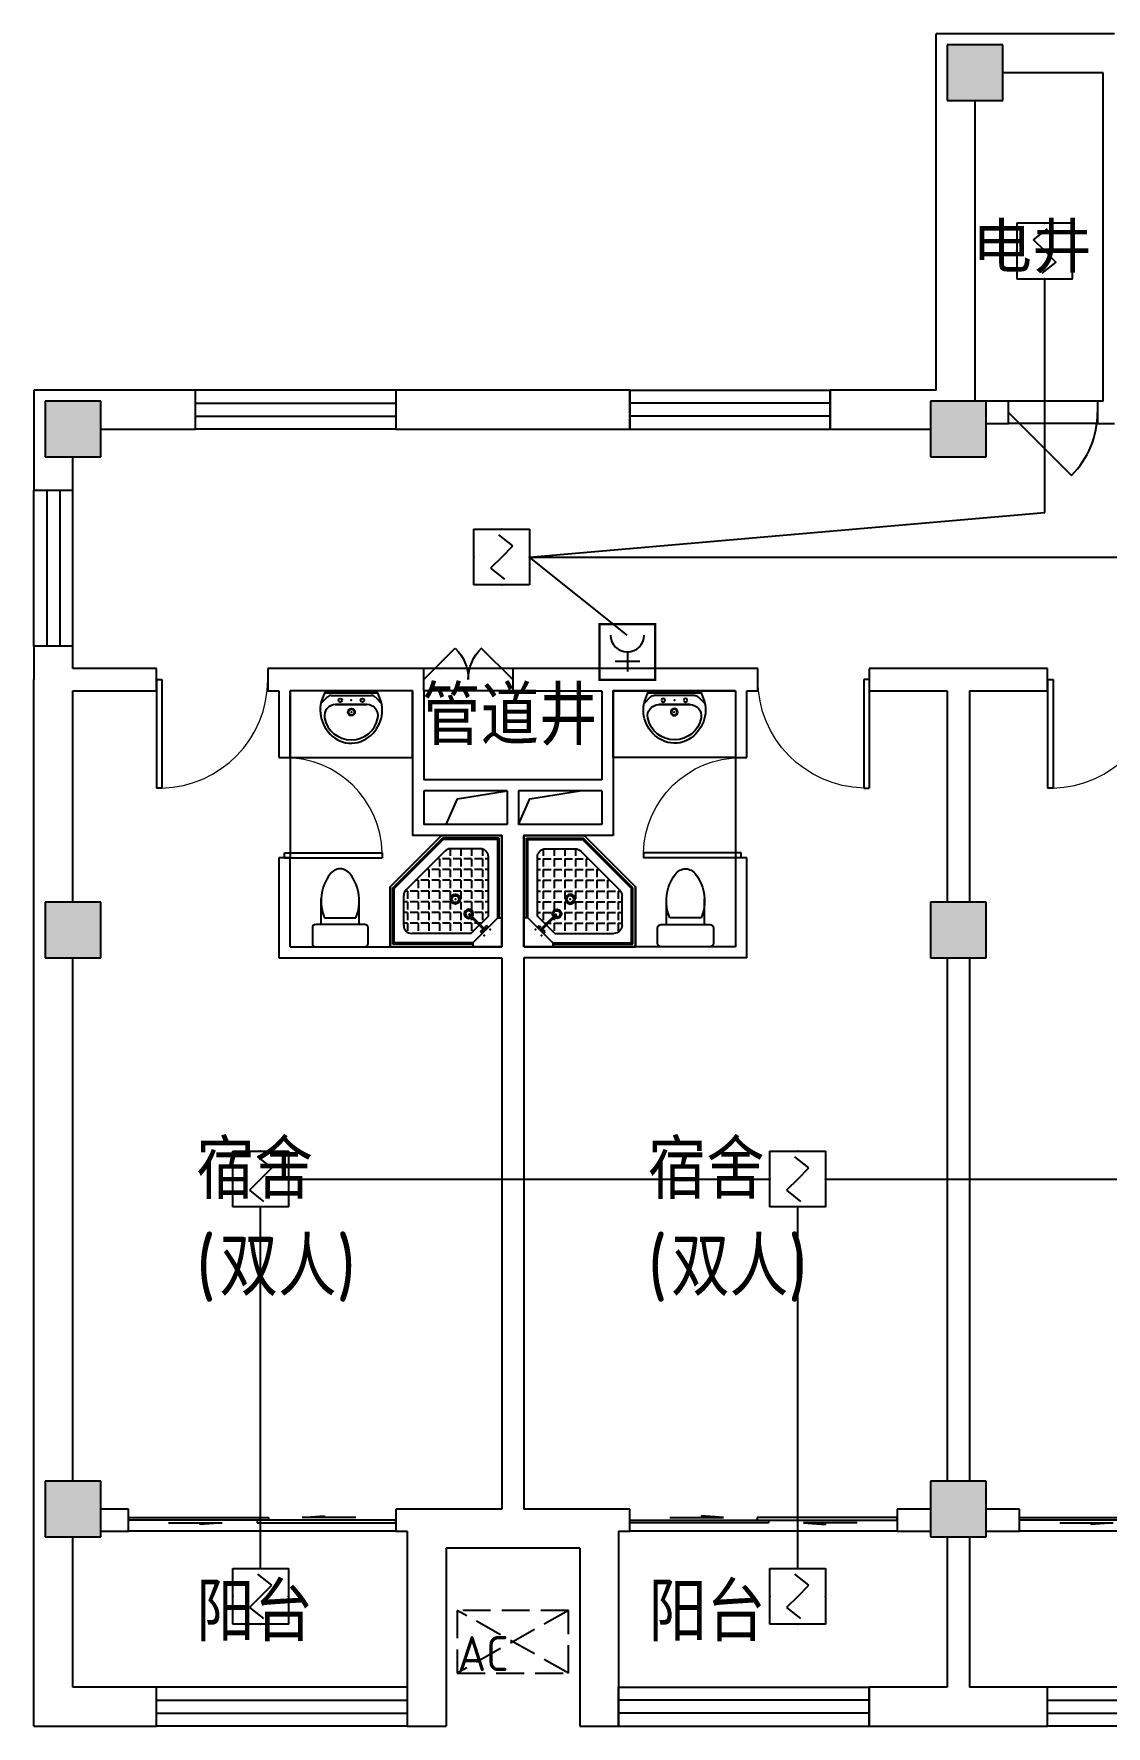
# Model space of a CAD drawing. Extents: x 1725663 to 4653551, y -550461 to 248782.
# Drawn here: x 2286143 to 2295769, y -387154 to -371954 of the extents above; entities that cross this region are included whole.
import ezdxf
from ezdxf.enums import TextEntityAlignment as Align

# ---------------------------------------------------------------- set-up
doc = ezdxf.new("R2010")
doc.units = 0
doc.header["$LTSCALE"] = 1000
doc.linetypes.add('DASH', pattern=[0.35, 0.25, -0.1])
for name, color, linetype in [('0-底图', 7, 'Continuous'), ('CLAYER', 7, 'Continuous'), ('COLUMN', 255, 'Continuous'), ('DOOR_FIRE', 4, 'Continuous'), ('EQUIP-消防', 3, 'Continuous'), ('PUB_HATCH', 8, 'Continuous'), ('PUB_TEXT', 7, 'Continuous'), ('WALL', 2, 'Continuous'), ('WINDOW', 4, 'Continuous'), ('WIRE-消防', 1, 'Continuous'), ('WP_F', 1, 'Continuous'), ('洁具', 213, 'Continuous'), ('空调外机', 211, 'Continuous')]:
    doc.layers.add(name, color=color, linetype=linetype)
doc.styles.add('HZ', font='rs.shx', dxfattribs={"width": 0.8, "bigfont": 'hztxt.shx'})
doc.styles.get("Standard").update_dxf_attribs({"font": 'geniso.shx', "bigfont": 'hztxt.shx'})
doc.styles.add('黑体', font='')
doc.styles.get('黑体').set_extended_font_data('SimHei')

# ---------------------------------------------------------------- blocks, each defined once
blk = doc.blocks.new('$equip$00002656')
for p, q in [((-0.5, 1), (-0.5, 0)), ((0.5, 1), (-0.5, 1)), ((0.5, 0), (0.5, 1)), ((-0.219, 0.331), (0.222, 0.331)), ((0, 0.5), (0, 0.15)), ((-0.5, 0), (0.5, 0))]:
    blk.add_line(p, q)
at = {"const_width": 0.04}
blk.add_lwpolyline([(-0.5, 1), (0.5, 1), (0.5, 0), (-0.5, 0), (-0.5, 1), (0.5, 1)], dxfattribs=at)
blk.add_arc((0, 0.8), 0.3, 180, 0)
for p in [(0, 1), (-0.5, 0.5), (0.5, 0.5), (0, 0)]:
    blk.add_point(p)
at = {"color": 7, "flags": 1}
for tag, height, p in [('B', 0.4, (0.762, 0.292)), ('A', 0.00002, (0, 0))]:
    blk.add_attdef(tag, text='', height=height, dxfattribs=at).set_placement(p, align=Align.MIDDLE_CENTER)
blk = doc.blocks.new('A$C29581A72')
at = {"layer": 'EQUIP-消防', "xscale": 500, "yscale": 500, "zscale": 500}
blk.add_blockref('$equip$00002656', (358, 98), dxfattribs=at)
at = {"style": 'HZ', "flags": 1}
for tag in ['WHAT', 'SPEC', 'UNIT']:
    blk.add_attdef(tag, (375, 0), '', height=0.001, dxfattribs=at)
blk = doc.blocks.new('$Equip$00002649')
for p, q in [((-0.5, 0.5), (-0.5, -0.5)), ((0.5, 0.5), (-0.5, 0.5)), ((-0.2, 0.2), (0.05, 0.4)), ((0.5, -0.5), (0.5, 0.5)), ((0, 0), (-0.2, 0.2)), ((0, 0), (0.2, -0.2)), ((0.2, -0.2), (-0.05, -0.4)), ((-0.5, -0.5), (0.5, -0.5))]:
    blk.add_line(p, q)
at = {"const_width": 0.02}
blk.add_lwpolyline([(-0.5, 0.5), (0.5, 0.5), (0.5, -0.5), (-0.5, -0.5), (-0.5, 0.5), (0.5, 0.5)], dxfattribs=at)
for p in [(0, 0.5), (-0.5, 0), (0.5, 0), (0, -0.5)]:
    blk.add_point(p)
at = {"color": 7, "flags": 1}
for tag, height, p in [('A', 0.00002, (0, 0)), ('B', 0.4, (0.762, -0.208))]:
    blk.add_attdef(tag, text='', height=height, dxfattribs=at).set_placement(p, align=Align.MIDDLE_CENTER)
blk = doc.blocks.new('1F平面-CAD导入_dwg_Drawing4_t3_dwg_$plan$00001613-474159-1F-927810-1F')
at = {"layer": '洁具'}
for p, q in [((-200, 170), (-430, 170)), ((-30, 250), (-170, 250)), ((-260, -140), (-260, 140)), ((-200, -170), (-200, -220)), ((-170, -250), (-30, -250))]:
    blk.add_line(p, q, dxfattribs=at)
for points in [[(-200, 220), (-200, 170), (-200, -170), (-430, -170)], [(0, -220), (0, 220)]]:
    blk.add_lwpolyline(points, dxfattribs=at)
for centre, radius, start, end in [((-413, -227), 398, 67.4505, 126.6381), ((-170, 220), 30, 90, 180), ((-30, 220), 30, 0, 90), ((-590, 0), 110, 123.4509, 236.5491), ((-413, 227), 398, 233.3619, 292.5495), ((-170, -220), 30, 180, 270), ((-30, -220), 30, 270, 0)]:
    blk.add_arc(centre, radius, start, end, dxfattribs=at)
blk = doc.blocks.new('$lvtry$00000169')
at = {"color": 0}
for p, q in [((259, -36), (259, 0)), ((259, -36), (36, -259)), ((276, -120), (120, -276)), ((144, -151), (291, -298)), ((151, -144), (298, -291)), ((259, -24), (976, -24)), ((259, -36), (964, -36)), ((270, -213), (270, -143)), ((276, -120), (808, -120)), ((366, -213), (366, -143)), ((462, -213), (462, -143)), ((558, -213), (558, -143)), ((655, -213), (655, -143)), ((751, -213), (751, -143)), ((847, -213), (847, -143)), ((964, -36), (976, -24)), ((964, -36), (964, -525)), ((976, -24), (976, -530)), ((36, -259), (0, -259)), ((24, -259), (24, -976)), ((36, -259), (36, -964)), ((120, -276), (120, -808)), ((173, -309), (173, -239)), ((183, -213), (205, -213)), ((220, -213), (243, -213)), ((270, -213), (340, -213)), ((270, -263), (270, -239)), ((366, -213), (436, -213)), ((366, -309), (366, -239)), ((462, -213), (532, -213)), ((462, -309), (462, -239)), ((558, -213), (628, -213)), ((558, -309), (558, -239)), ((655, -213), (725, -213)), ((655, -309), (655, -239)), ((751, -213), (821, -213)), ((751, -309), (751, -239)), ((847, -213), (880, -213)), ((847, -309), (847, -239)), ((880, -192), (880, -460)), ((120, -309), (147, -309)), ((120, -405), (147, -405)), ((173, -309), (243, -309)), ((173, -405), (173, -335)), ((173, -405), (243, -405)), ((173, -501), (173, -431)), ((270, -405), (270, -335)), ((270, -405), (340, -405)), ((270, -501), (270, -431)), ((334, -309), (340, -309)), ((366, -309), (436, -309)), ((366, -405), (366, -335)), ((366, -405), (379, -405)), ((366, -501), (366, -431)), ((462, -309), (532, -309)), ((462, -405), (462, -335)), ((462, -405), (532, -405)), ((462, -501), (462, -431)), ((558, -309), (628, -309)), ((558, -405), (558, -335)), ((558, -405), (628, -405)), ((558, -501), (558, -431)), ((655, -309), (725, -309)), ((655, -405), (655, -335)), ((655, -405), (725, -405)), ((655, -501), (655, -431)), ((751, -309), (821, -309)), ((751, -405), (751, -335)), ((751, -405), (821, -405)), ((751, -501), (751, -431)), ((847, -309), (880, -309)), ((847, -405), (847, -335)), ((847, -405), (880, -405)), ((847, -501), (847, -431)), ((120, -501), (147, -501)), ((120, -598), (147, -598)), ((173, -501), (243, -501)), ((173, -598), (173, -528)), ((173, -598), (243, -598)), ((270, -501), (340, -501)), ((270, -598), (270, -528)), ((270, -598), (340, -598)), ((366, -501), (436, -501)), ((366, -598), (366, -528)), ((366, -598), (436, -598)), ((462, -501), (532, -501)), ((462, -598), (462, -528)), ((462, -598), (532, -598)), ((859, -511), (511, -859)), ((964, -525), (525, -964)), ((976, -530), (530, -976)), ((558, -501), (628, -501)), ((558, -598), (558, -528)), ((558, -598), (628, -598)), ((655, -501), (725, -501)), ((655, -598), (655, -528)), ((655, -598), (725, -598)), ((751, -501), (821, -501)), ((751, -598), (751, -528)), ((751, -598), (773, -598)), ((847, -501), (867, -501)), ((964, -525), (976, -530)), ((120, -694), (147, -694)), ((173, -694), (173, -624)), ((173, -694), (243, -694)), ((173, -790), (173, -720)), ((270, -694), (270, -624)), ((270, -694), (340, -694)), ((270, -790), (270, -720)), ((366, -694), (366, -624)), ((366, -694), (436, -694)), ((366, -790), (366, -720)), ((462, -694), (462, -624)), ((462, -694), (532, -694)), ((462, -790), (462, -720)), ((558, -694), (558, -624)), ((558, -694), (628, -694)), ((558, -790), (558, -720)), ((655, -694), (655, -624)), ((655, -694), (676, -694)), ((120, -790), (147, -790)), ((173, -790), (243, -790)), ((173, -878), (173, -816)), ((192, -880), (460, -880)), ((270, -790), (340, -790)), ((270, -880), (270, -816)), ((366, -790), (436, -790)), ((366, -880), (366, -816)), ((462, -790), (532, -790)), ((462, -880), (462, -816)), ((558, -790), (580, -790)), ((36, -964), (24, -976)), ((24, -976), (530, -976)), ((36, -964), (525, -964)), ((525, -964), (530, -976))]:
    blk.add_line(p, q, dxfattribs=at)
blk.add_lwpolyline([(0, 0), (0, -1000), (540, -1000), (1000, -540), (1000, 0)], close=True)
for points in [[(0, 0), (0, -1000)], [(0, 0), (1000, 0)], [(1000, 0), (1000, -540)], [(190, -136), (178, -148), (162, -132), (174, -121)], [(136, -190), (148, -178), (132, -162), (121, -174)], [(1000, -540), (540, -1000)], [(0, -1000), (540, -1000)]]:
    blk.add_lwpolyline(points, close=True, dxfattribs=at)
for radius in [43.8, 31.1]:
    blk.add_circle((416, -428), radius, dxfattribs=at)
for centre, radius, start, end in [((808, -192), 72, 0, 90), ((296, -296), 40.6, 142.583, 128.4197), ((296, -296), 28.6, 145.828, 125.6599), ((808, -460), 72, 315, 0), ((192, -808), 72, 180, 270), ((460, -808), 72, 270, 315)]:
    blk.add_arc(centre, radius, start, end, dxfattribs=at)
for p in [(156, -102, 0), (103, -156, 0), (416, -428, 0)]:
    blk.add_point(p, dxfattribs=at)
blk = doc.blocks.new('$lvtry$00000178')
at = {"color": 0}
for p, q in [((-238, 0), (238, 0)), ((-214, -36), (-272, -91)), ((-180, -23), (180, -23)), ((-142, -105), (140, -105)), ((140, -105), (-142, -105)), ((216, -37), (268, -91))]:
    blk.add_line(p, q, dxfattribs=at)
blk.add_lwpolyline([(-104, -430, 0.224698), (110, -425, 0.348046), (269, -79), (239, 0), (-241, 0), (-271, -79, 0.356844)], format="xyb", close=True, dxfattribs=at)
for centre, radius in [((-100, -65), 16.3), ((1, -172), 31.6), ((100, -65), 16.3)]:
    blk.add_circle(centre, radius, dxfattribs=at)
at = {"color": 0, "lineweight": 13}
blk.add_circle((1, -172), 23, dxfattribs=at)
at = {"color": 0}
for centre, radius, start, end in [((-142, -205), 100, 90, 190.5602), ((-180, -73), 50, 90, 133.181), ((140, -205), 100, 349.4398, 90), ((180, -73), 50, 44.5607, 90), ((-1, -179), 243, 190.5602, 349.4398)]:
    blk.add_arc(centre, radius, start, end, dxfattribs=at)
for p in [(0, -65), (1, -172)]:
    blk.add_point(p, dxfattribs=at)
blk = doc.blocks.new('A$C70365C93')
at = {"layer": '洁具'}
blk.add_lwpolyline([(-1900, 2300), (-1900, 1700), (-800, 1700), (-800, 2300)], close=True, dxfattribs=at)
blk.add_blockref('$lvtry$00000178', (-1350, 2280), dxfattribs=at)
at = {"layer": '洁具', "rotation": 180}
blk.add_blockref('$lvtry$00000169', (0, 0), dxfattribs=at)
at = {"layer": '洁具', "extrusion": (0, 0, -1), "xscale": -1, "zscale": -1, "rotation": 90}
blk.add_blockref('1F平面-CAD导入_dwg_Drawing4_t3_dwg_$plan$00001613-474159-1F-927810-1F', (1450, 0), dxfattribs=at)
blk = doc.blocks.new('A$Cf5a72a1b')
at = {"layer": '空调外机', "linetype": 'DASH'}
for p, q in [((1000, 563), (0, 0)), ((1000, 0), (0, 563))]:
    blk.add_line(p, q, dxfattribs=at)
blk.add_lwpolyline([(1000, 563), (0, 563), (0, 0), (1000, 0)], close=True, dxfattribs=at)
at = {"layer": 'PUB_TEXT'}
blk.add_text('AC', height=315, dxfattribs=at).set_placement((5, 18))
blk = doc.blocks.new('$DorLib2D$00000131')
at = {"color": 0, "linetype": 'Continuous'}
for p, q in [((0.15, 0.125), (0.2319, 0.1973)), ((0.2319, 0.1973), (0.2319, 0.125)), ((-0.5, 0.125), (-0.5, 0)), ((0.0192, 0.125), (-0.5, 0.125)), ((0.0192, 0), (0.0192, 0.125)), ((0.35, 0.125), (0.15, 0.125)), ((-0.5, 0), (0.0192, 0)), ((-0.024, 0), (0.5, 0)), ((-0.024, -0.125), (-0.024, 0)), ((0.5, 0), (0.5, -0.125)), ((-0.35, -0.125), (-0.15, -0.125)), ((-0.2319, -0.1973), (-0.2319, -0.125)), ((-0.15, -0.125), (-0.2319, -0.1973)), ((0.5, -0.125), (-0.024, -0.125))]:
    blk.add_line(p, q, dxfattribs=at)
blk = doc.blocks.new('$WINLIB2D$00000001')
at = {"color": 0}
for points in [[(-0.5, 0.5), (-0.5, -0.5)], [(-0.5, 0.5), (0.5, 0.5)], [(0.5, -0.5), (0.5, 0.5)], [(0.5, 0.1667), (-0.5, 0.1667)], [(0.5, -0.1667), (-0.5, -0.1667)], [(-0.5, -0.5), (0.5, -0.5)]]:
    blk.add_lwpolyline(points, dxfattribs=at)
blk = doc.blocks.new('$DorLib2D$00000114')
at = {"color": 0}
blk.add_line((0.5, 0), (-0.207, 0.707), dxfattribs=at)
blk.add_arc((0.5, 0), 1, 135, 180, dxfattribs=at)
blk = doc.blocks.new('$DorLib2D$00000116')
at = {"color": 0}
for p, q in [((-0.5, 0), (-0.146, 0.354)), ((0.5, 0), (0.146, 0.354))]:
    blk.add_line(p, q, dxfattribs=at)
for centre, start, end in [((-0.5, 0), 0, 45), ((0.5, 0), 135, 180)]:
    blk.add_arc(centre, 0.5, start, end, dxfattribs=at)
blk = doc.blocks.new('$DorLib2D$00000001')
for p, q in [((0.45, 0.975), (0.5, 0.975)), ((0.45, 0), (0.45, 0.975)), ((0.5, 0), (0.5, 0.975)), ((0.5, 0), (0.45, 0))]:
    blk.add_line(p, q)
at = {"lineweight": 13}
blk.add_arc((0.475, 0), 0.975, 91.4693, 180, dxfattribs=at)
blk = doc.blocks.new('ugjhk')
at = {"layer": 'PUB_HATCH'}
for points in [[(1505207, -290920.8), (1505207, -291420.8), (1505707, -291420.8), (1505707, -290920.8)], [(1497107, -294620.8), (1497607, -294620.8), (1497607, -294120.8), (1497107, -294120.8)], [(1505057, -294620.8), (1505557, -294620.8), (1505557, -294120.8), (1505057, -294120.8)], [(1497107, -299120.8), (1497607, -299120.8), (1497607, -298620.8), (1497107, -298620.8)], [(1505057, -299120.8), (1505557, -299120.8), (1505557, -298620.8), (1505057, -298620.8)], [(1497107, -304320.8), (1497607, -304320.8), (1497607, -303820.8), (1497107, -303820.8)], [(1505057, -304320.8), (1505557, -304320.8), (1505557, -303820.8), (1505057, -303820.8)]]:
    blk.add_hatch(color=256, dxfattribs=at).paths.add_polyline_path(points)
for points in [[(1500707, -297920.8), (1500810.6, -297690.5), (1501257, -297620.8)], [(1501357, -297920.8), (1501460.6, -297690.5), (1501907, -297620.8)]]:
    blk.add_lwpolyline(points)
at = {"layer": 'COLUMN'}
for p, q in [((1505207, -290920.8), (1505207, -291420.8)), ((1505707, -290920.8), (1505207, -290920.8)), ((1505707, -291420.8), (1505707, -290920.8)), ((1505207, -291420.8), (1505707, -291420.8)), ((1497607, -294120.8), (1497107, -294120.8)), ((1497107, -294120.8), (1497107, -294620.8)), ((1497607, -294620.8), (1497607, -294120.8)), ((1505557, -294120.8), (1505057, -294120.8)), ((1505057, -294120.8), (1505057, -294620.8)), ((1505557, -294620.8), (1505557, -294120.8)), ((1497107, -294620.8), (1497607, -294620.8)), ((1505057, -294620.8), (1505557, -294620.8)), ((1497607, -298620.8), (1497107, -298620.8)), ((1497107, -298620.8), (1497107, -299120.8)), ((1497607, -299120.8), (1497607, -298620.8)), ((1505557, -298620.8), (1505057, -298620.8)), ((1505057, -298620.8), (1505057, -299120.8)), ((1505557, -299120.8), (1505557, -298620.8)), ((1497107, -299120.8), (1497607, -299120.8)), ((1505057, -299120.8), (1505557, -299120.8)), ((1497607, -303820.8), (1497107, -303820.8)), ((1497107, -303820.8), (1497107, -304320.8)), ((1497607, -304320.8), (1497607, -303820.8)), ((1505557, -303820.8), (1505057, -303820.8)), ((1505057, -303820.8), (1505057, -304320.8)), ((1505557, -304320.8), (1505557, -303820.8)), ((1497107, -304320.8), (1497607, -304320.8)), ((1505057, -304320.8), (1505557, -304320.8))]:
    blk.add_line(p, q, dxfattribs=at)
at = {"layer": 'DOOR_FIRE'}
for p, q in [((1506557, -294120.8, 100), (1505757, -294120.8, 100)), ((1506557, -294320.8, 100), (1505757, -294320.8, 100)), ((1501307, -296520.8), (1500507, -296520.8)), ((1501307, -296720.8), (1500507, -296720.8))]:
    blk.add_line(p, q, dxfattribs=at)
at = {"layer": 'WALL'}
for p, q in [((1506707, -290820.8), (1505107, -290820.8)), ((1505107, -294020.8), (1505107, -290820.8)), ((1506607, -291170.8), (1505707, -291170.8)), ((1506607, -294120.8), (1506607, -291170.8)), ((1505457, -294120.8), (1505457, -291420.8)), ((1497007, -294020.8), (1497007, -294920.8)), ((1498457, -294020.8), (1497007, -294020.8)), ((1498457, -294370.8), (1498457, -294020.8)), ((1502357, -294020.8), (1500257, -294020.8)), ((1500257, -294020.8), (1500257, -294370.8)), ((1502357, -294370.8), (1502357, -294020.8)), ((1505107, -294020.8), (1504157, -294020.8)), ((1504157, -294020.8), (1504157, -294370.8)), ((1505757, -294120.8), (1505557, -294120.8)), ((1505757, -294320.8), (1505757, -294120.8)), ((1506607, -294120.8), (1506557, -294120.8)), ((1506557, -294120.8), (1506557, -294320.8)), ((1497607, -294370.8), (1498457, -294370.8)), ((1500257, -294370.8), (1502357, -294370.8)), ((1504157, -294370.8), (1505057, -294370.8)), ((1505557, -294320.8), (1505757, -294320.8)), ((1506557, -294320.8), (1506707, -294320.8)), ((1497357, -294920.8), (1497357, -294620.8)), ((1497007, -294920.8), (1497357, -294920.8)), ((1497357, -296320.8), (1497007, -296320.8)), ((1497007, -296320.8), (1497007, -296620.8)), ((1497357, -296520.8), (1497357, -296320.8)), ((1498107, -296520.8), (1497357, -296520.8)), ((1498107, -296720.8), (1498107, -296520.8)), ((1499207, -296520.8), (1499107, -296520.8)), ((1499107, -296520.8), (1499107, -296720.8)), ((1500407, -296520.8), (1499207, -296520.8)), ((1500507, -296520.8), (1500407, -296520.8)), ((1500507, -296720.8), (1500507, -296520.8)), ((1502207, -296520.8), (1501307, -296520.8)), ((1501307, -296520.8), (1501307, -296720.8)), ((1503407, -296520.8), (1502207, -296520.8)), ((1503507, -296520.8), (1503407, -296520.8)), ((1503507, -296720.8), (1503507, -296520.8)), ((1505307, -296520.8), (1504507, -296520.8)), ((1504507, -296520.8), (1504507, -296720.8)), ((1506107, -296520.8), (1505307, -296520.8)), ((1506107, -296720.8), (1506107, -296520.8)), ((1497007, -298870.8), (1497007, -296620.8)), ((1497357, -298620.8), (1497357, -296720.8)), ((1497357, -296720.8), (1498107, -296720.8)), ((1499107, -296720.8), (1499207, -296720.8)), ((1499207, -296720.8), (1499207, -297320.8)), ((1500407, -296720.8), (1499307, -296720.8)), ((1499307, -297320.8), (1499307, -296720.8)), ((1500407, -296720.8), (1500407, -297520.8)), ((1500507, -296720.8), (1500507, -297520.8)), ((1501307, -296720.8), (1502107, -296720.8)), ((1502107, -296720.8), (1502107, -297520.8)), ((1503307, -296720.8), (1502207, -296720.8)), ((1502207, -296720.8), (1502207, -297520.8)), ((1503307, -296720.8), (1503307, -297320.8)), ((1503407, -297320.8), (1503407, -296720.8)), ((1503407, -296720.8), (1503507, -296720.8)), ((1504507, -296720.8), (1505207, -296720.8)), ((1505207, -296720.8), (1505207, -298620.8)), ((1505407, -296720.8), (1506107, -296720.8)), ((1505407, -296720.8), (1505407, -298620.8)), ((1499207, -297320.8), (1499307, -297320.8)), ((1503307, -297320.8), (1503407, -297320.8)), ((1500407, -297520.8), (1500407, -298020.8)), ((1501307, -297520.8), (1500507, -297520.8)), ((1502107, -297520.8), (1501307, -297520.8)), ((1502207, -297520.8), (1502207, -298020.8)), ((1501257, -297620.8), (1500507, -297620.8)), ((1500507, -297620.8), (1500507, -297920.8)), ((1501257, -297620.8), (1501257, -297920.8)), ((1502107, -297620.8), (1501357, -297620.8)), ((1501357, -297620.8), (1501357, -297920.8)), ((1502107, -297620.8), (1502107, -297920.8)), ((1501207, -298020.8), (1500407, -298020.8)), ((1501257, -297920.8), (1500507, -297920.8)), ((1501207, -298020.8), (1501207, -299020.8)), ((1502107, -297920.8), (1501357, -297920.8)), ((1501407, -298020.8), (1501407, -299020.8)), ((1502207, -298020.8), (1501407, -298020.8)), ((1499307, -298220.8), (1499207, -298220.8)), ((1499207, -298220.8), (1499207, -299120.8)), ((1499307, -299020.8), (1499307, -298220.8)), ((1503407, -298220.8), (1503307, -298220.8)), ((1503307, -298220.8), (1503307, -299020.8)), ((1503407, -299120.8), (1503407, -298220.8)), ((1497007, -304220.8), (1497007, -298870.8)), ((1497357, -303820.8), (1497357, -299120.8)), ((1499207, -299120.8), (1501207, -299120.8)), ((1499307, -299020.8), (1501207, -299020.8)), ((1501207, -299120.8), (1501207, -304070.8)), ((1503307, -299020.8), (1501407, -299020.8)), ((1503407, -299120.8), (1501407, -299120.8)), ((1501407, -299120.8), (1501407, -304070.8)), ((1505207, -299120.8), (1505207, -303820.8)), ((1505407, -299120.8), (1505407, -303820.8)), ((1497857, -304070.8), (1497607, -304070.8)), ((1497857, -304270.8), (1497857, -304070.8)), ((1500607, -304070.8), (1500257, -304070.8)), ((1500257, -304070.8), (1500257, -304270.8)), ((1501207, -304070.8), (1500607, -304070.8)), ((1502007, -304070.8), (1501407, -304070.8)), ((1502357, -304070.8), (1502007, -304070.8)), ((1502357, -304270.8), (1502357, -304070.8)), ((1505057, -304070.8), (1504757, -304070.8)), ((1504757, -304070.8), (1504757, -304270.8)), ((1505857, -304070.8), (1505557, -304070.8)), ((1505857, -304270.8), (1505857, -304070.8)), ((1497007, -306020.8), (1497007, -304220.8)), ((1497607, -304270.8), (1497857, -304270.8)), ((1500257, -304270.8), (1500357, -304270.8)), ((1500357, -304270.8), (1500357, -305670.8)), ((1502257, -304270.8), (1502257, -305670.8)), ((1502257, -304270.8), (1502357, -304270.8)), ((1504757, -304270.8), (1505057, -304270.8)), ((1505557, -304270.8), (1505857, -304270.8)), ((1497357, -305670.8), (1497357, -304320.8)), ((1501307, -304420.8), (1500707, -304420.8)), ((1500707, -304420.8), (1500707, -306020.8)), ((1501907, -304420.8), (1501307, -304420.8)), ((1501907, -304420.8), (1501907, -306020.8)), ((1505207, -304320.8), (1505207, -305670.8)), ((1505407, -304320.8), (1505407, -305670.8)), ((1498107, -305670.8), (1497357, -305670.8)), ((1498107, -306020.8), (1498107, -305670.8)), ((1500357, -305670.8), (1500357, -306020.8)), ((1502257, -306020.8), (1502257, -305670.8)), ((1505207, -305670.8), (1504507, -305670.8)), ((1504507, -305670.8), (1504507, -306020.8)), ((1506107, -305670.8), (1505407, -305670.8)), ((1506107, -306020.8), (1506107, -305670.8)), ((1497007, -306020.8), (1498107, -306020.8)), ((1500357, -306020.8), (1500707, -306020.8)), ((1501907, -306020.8), (1502257, -306020.8)), ((1504507, -306020.8), (1505307, -306020.8)), ((1505307, -306020.8), (1506107, -306020.8))]:
    blk.add_line(p, q, dxfattribs=at)
at = {"layer": 'WINDOW'}
for p, q in [((1499307, -297320.8), (1499307, -298220.8)), ((1503307, -297320.8), (1503307, -298220.8)), ((1500257, -304270.8), (1497857, -304270.8)), ((1504757, -304270.8), (1502357, -304270.8)), ((1508257, -304270.8), (1505857, -304270.8))]:
    blk.add_line(p, q, dxfattribs=at)
for name, p in [('A$C70365C93', (1501207, -299020.8)), ('A$Cf5a72a1b', (1500807.5, -305544.3))]:
    blk.add_blockref(name, p)
at = {"xscale": -1, "rotation": 359.9999999999999}
blk.add_blockref('A$C70365C93', (1501407, -299020.8), dxfattribs=at)
at = {"layer": 'DOOR_FIRE', "xscale": 800, "zscale": 200}
for name, p, yscale, rotation in [('$DorLib2D$00000114', (1506157, -294220.8), 800, 180), ('$DorLib2D$00000116', (1500907, -296620.8), -800, 179.9999999994664)]:
    blk.add_blockref(name, p, dxfattribs=dict(at, yscale=yscale, rotation=rotation))
at = {"layer": 'WINDOW'}
for name, p, xscale, yscale, zscale, rotation in [('$WINLIB2D$00000001', (1499357, -294195.8), 1800, -350, 1800, 180.0000000000004), ('$WINLIB2D$00000001', (1503257, -294195.8), -1800, -350, -1800, 180), ('$WINLIB2D$00000001', (1497182, -295620.8), 1400, -350, 1400, 89.99999999999444), ('$DorLib2D$00000001', (1499257, -297770.8), 900, 900, 900, 269.9999999994664), ('$DorLib2D$00000001', (1503357, -297770.8), 900, -900, 900, 269.9999999994664), ('$DorLib2D$00000131', (1499057, -304170.8), 2400, 200, 2400, 180), ('$DorLib2D$00000131', (1503557, -304170.8), -2400, 200, -2400, 180), ('$DorLib2D$00000131', (1507057, -304170.8), 2400, 200, 2400, 180), ('$WINLIB2D$00000001', (1499232, -305845.8), 2249.999999993481, -350, 2249.999999993481, 179.999999999999), ('$WINLIB2D$00000001', (1503382, -305845.8), -2249.999999993481, -350, -2249.999999993481, 180), ('$WINLIB2D$00000001', (1507232, -305845.8), 2249.999999993481, -350, 2249.999999993481, 180.000000000003)]:
    blk.add_blockref(name, p, dxfattribs=dict(at, xscale=xscale, yscale=yscale, zscale=zscale, rotation=rotation))
at = {"layer": 'WINDOW', "yscale": -1000}
for p, xscale, zscale in [((1498607, -296620.8), -1000, -1000), ((1504007, -296620.8), 1000, 1000), ((1506607, -296620.8), -1000, -1000)]:
    blk.add_blockref('$DorLib2D$00000001', p, dxfattribs=dict(at, xscale=xscale, zscale=zscale))
at = {"layer": 'CLAYER', "style": '黑体'}
blk.add_text('电井', height=394.3, dxfattribs=at).set_placement((1505429.7, -292921.9))
at = {"layer": 'CLAYER'}
blk.add_text('管道井', height=525, dxfattribs=at).set_placement((1500492.3, -297207.8))
at = {"layer": 'PUB_TEXT'}
for s, p in [('宿舍', (1498463.7, -301284.6)), ('宿舍', (1502518.2, -301284.6)), ('(', (1498463.7, -302156.7)), ('双人', (1498673.7, -302156.7)), (')', (1499723.7, -302156.7)), ('(', (1502518.2, -302156.7)), ('双人', (1502728.2, -302156.7)), (')', (1503778.2, -302156.7)), ('阳台', (1498463.7, -305258.9)), ('阳台', (1502524.2, -305258.9))]:
    blk.add_text(s, height=525, dxfattribs=at).set_placement(p)

msp = doc.modelspace()

# ---------------------------------------------------------------- linework, layer by layer
at = {"layer": 'WIRE-消防'}
for p, q in [((2295218, -376252, 4200), (2295218, -374154, 4200)), ((2290593, -376653, 4200), (2295218, -376252, 4200)), ((2290593, -376653, 4200), (2298043, -376653, 4200)), ((2291470, -377355), (2290593, -376653, 4200)), ((2288429, -382240, 4200), (2292751, -382240, 4200)), ((2293251, -382240, 4200), (2295979, -382240, 4200)), ((2288179, -385738, 4200), (2288179, -382490, 4200)), ((2293001, -385738, 4200), (2293001, -382490, 4200))]:
    msp.add_line(p, q, dxfattribs=at)

# ---------------------------------------------------------------- block references
at = {"layer": '0-底图'}
msp.add_blockref('ugjhk', (789136, -81133), dxfattribs=at)
at = {"layer": 'EQUIP-消防', "xscale": 500, "yscale": 500, "zscale": 500}
msp.add_blockref('$Equip$00002649', (2295218, -373904, 4200), dxfattribs=at)
at = {"layer": 'EQUIP-消防', "xscale": -500, "yscale": 500, "zscale": 500, "rotation": 180}
for p in [(2290343, -376653, 4200), (2288179, -382240, 4200), (2293001, -382240, 4200), (2288179, -385988, 4200), (2293001, -385988, 4200)]:
    msp.add_blockref('$Equip$00002649', p, dxfattribs=at)
at = {"layer": 'WP_F'}
msp.add_blockref('A$C29581A72', (2291113, -377853), dxfattribs=at)

doc.saveas('drawing.dxf')
